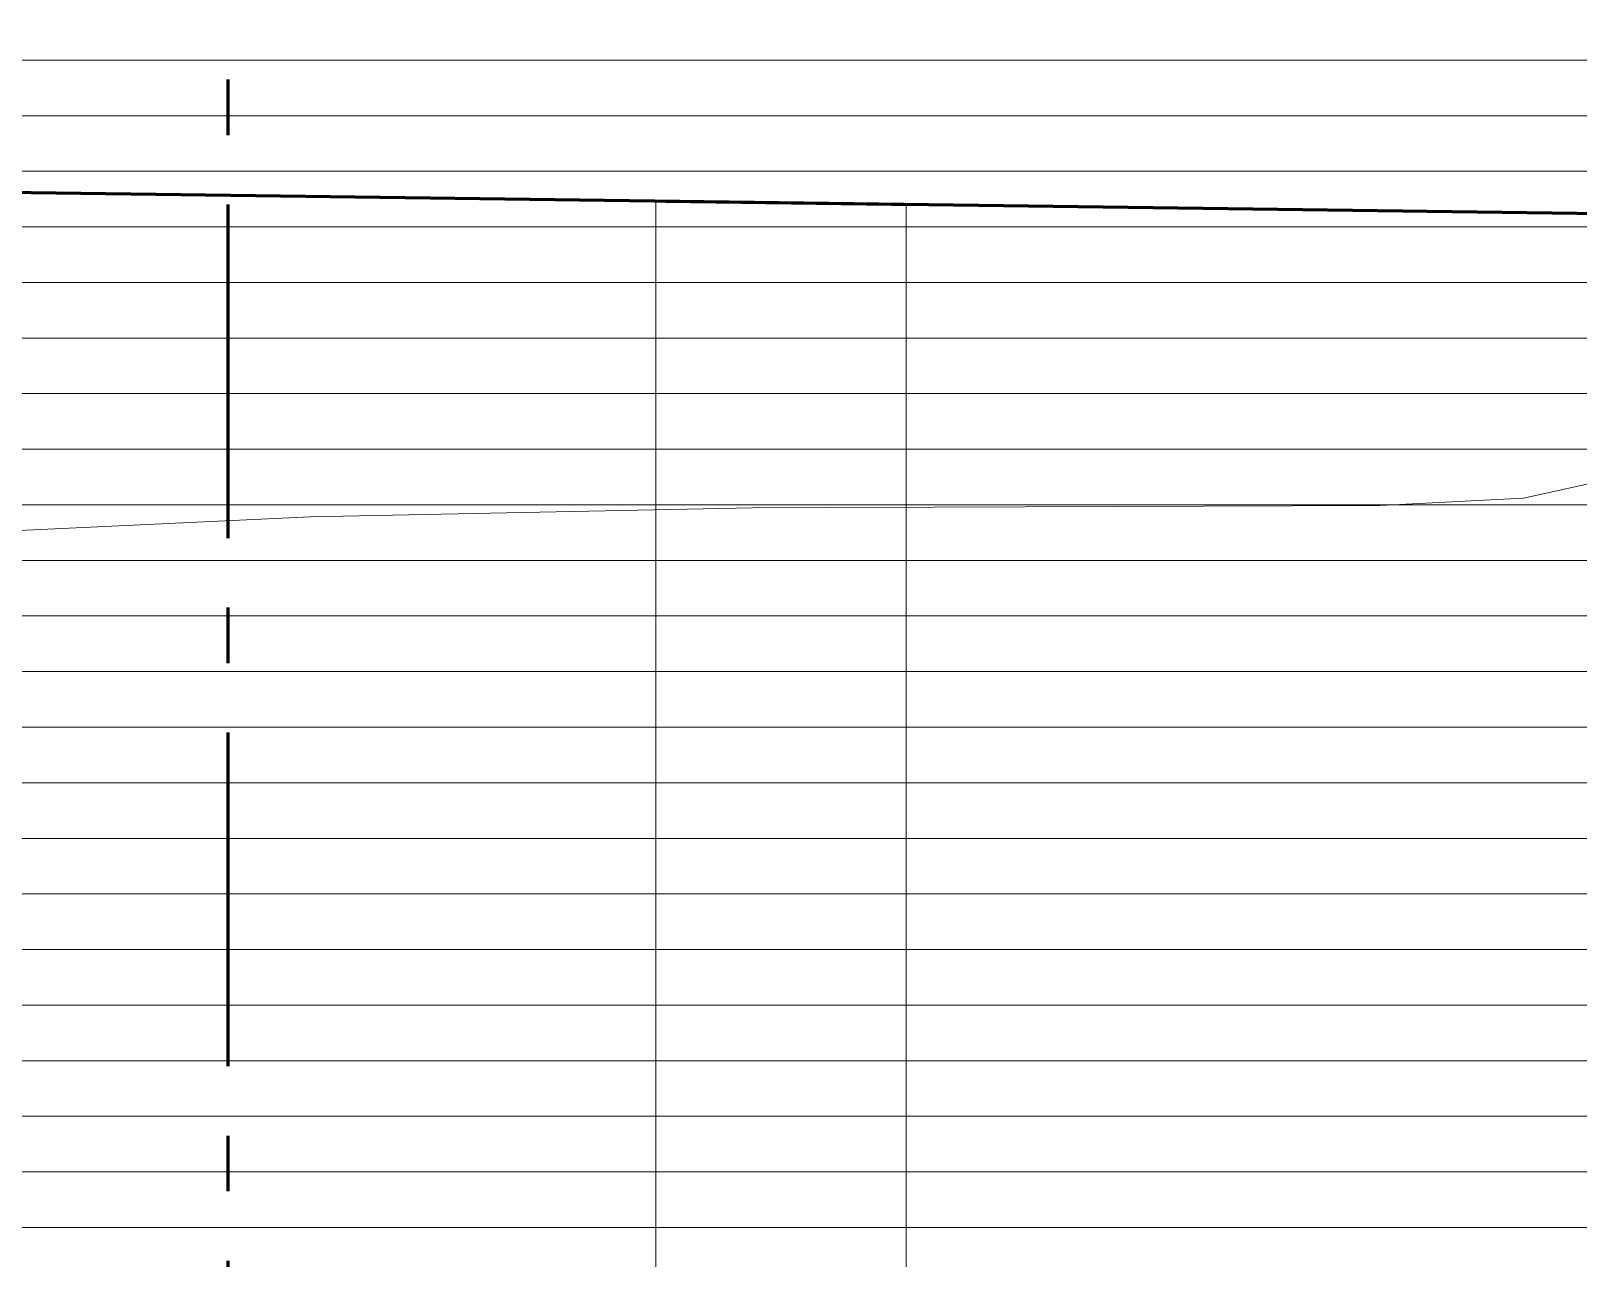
# Model space of a CAD drawing. Header units: metres. Extents: x 48 to 635, y -15 to 39.
# Drawn here: x 68.275 to 71.057, y 12.8 to 15.008 of the extents above; entities that cross this region are included whole.
import ezdxf

# ---------------------------------------------------------------- set-up
doc = ezdxf.new("R2010")
doc.units = ezdxf.units.M
doc.header["$MEASUREMENT"] = 0
doc.linetypes.add('Linea punta', pattern=[0.85, 0.6, -0.125, 0, -0.125])
doc.linetypes.add('Wipeout_Contour', pattern=[1, 0, -1])
for name, color, linetype in [('Interior - Furniture', 7, 'Continuous'), ('Marker - Section', 7, 'Continuous'), ('Shell - Roof', 7, 'Continuous'), ('Structural - Bearing', 7, 'Continuous')]:
    doc.layers.add(name, color=color, linetype=linetype)

# ---------------------------------------------------------------- blocks, each defined once
blk = doc.blocks.new('*X20')
at = {"layer": 'Shell - Roof', "color": 23, "linetype": 'Continuous', "lineweight": 13, "true_color": 0xbf8080}
for p, q in [((68.2008, 14.9551), (68.447, 14.9551)), ((68.2008, 14.9551), (68.447, 14.9551)), ((68.447, 14.9551), (68.6932, 14.9551)), ((68.447, 14.9551), (68.6932, 14.9551)), ((68.6932, 14.9551), (68.9394, 14.9551)), ((68.6932, 14.9551), (68.9394, 14.9551)), ((68.9394, 14.9551), (69.1856, 14.9551)), ((68.9394, 14.9551), (69.1856, 14.9551)), ((69.1856, 14.9551), (69.4318, 14.9551)), ((69.1856, 14.9551), (69.4318, 14.9551)), ((69.4318, 14.9551), (69.678, 14.9551)), ((69.4318, 14.9551), (69.678, 14.9551)), ((69.678, 14.9551), (69.9242, 14.9551)), ((69.678, 14.9551), (69.9242, 14.9551)), ((69.9242, 14.9551), (70.1704, 14.9551)), ((69.9242, 14.9551), (70.1704, 14.9551)), ((70.1704, 14.9551), (70.4166, 14.9551)), ((70.1704, 14.9551), (70.4166, 14.9551)), ((70.4166, 14.9551), (70.6628, 14.9551)), ((70.4166, 14.9551), (70.6628, 14.9551)), ((70.6628, 14.9551), (70.909, 14.9551)), ((70.6628, 14.9551), (70.909, 14.9551)), ((70.909, 14.9551), (71.1552, 14.9551)), ((70.909, 14.9551), (71.1552, 14.9551)), ((68.2008, 14.8551), (68.447, 14.8551)), ((68.2008, 14.8551), (68.447, 14.8551)), ((68.447, 14.8551), (68.6932, 14.8551)), ((68.447, 14.8551), (68.6932, 14.8551)), ((68.6932, 14.8551), (68.9394, 14.8551)), ((68.6932, 14.8551), (68.9394, 14.8551)), ((68.9394, 14.8551), (69.1856, 14.8551)), ((68.9394, 14.8551), (69.1856, 14.8551)), ((69.1856, 14.8551), (69.4318, 14.8551)), ((69.1856, 14.8551), (69.4318, 14.8551)), ((69.4318, 14.8551), (69.678, 14.8551)), ((69.4318, 14.8551), (69.678, 14.8551)), ((69.678, 14.8551), (69.9242, 14.8551)), ((69.678, 14.8551), (69.9242, 14.8551)), ((69.9242, 14.8551), (70.1704, 14.8551)), ((69.9242, 14.8551), (70.1704, 14.8551)), ((70.1704, 14.8551), (70.4166, 14.8551)), ((70.1704, 14.8551), (70.4166, 14.8551)), ((70.4166, 14.8551), (70.6628, 14.8551)), ((70.4166, 14.8551), (70.6628, 14.8551)), ((70.6628, 14.8551), (70.909, 14.8551)), ((70.6628, 14.8551), (70.909, 14.8551)), ((70.909, 14.8551), (71.1552, 14.8551)), ((70.909, 14.8551), (71.1552, 14.8551)), ((68.2008, 14.7551), (68.447, 14.7551)), ((68.2008, 14.7551), (68.447, 14.7551)), ((68.447, 14.7551), (68.6932, 14.7551)), ((68.447, 14.7551), (68.6932, 14.7551)), ((68.6932, 14.7551), (68.9394, 14.7551)), ((68.6932, 14.7551), (68.9394, 14.7551)), ((68.9394, 14.7551), (69.1856, 14.7551)), ((68.9394, 14.7551), (69.1856, 14.7551)), ((69.1856, 14.7551), (69.4318, 14.7551)), ((69.1856, 14.7551), (69.4318, 14.7551)), ((69.4318, 14.7551), (69.678, 14.7551)), ((69.4318, 14.7551), (69.678, 14.7551)), ((69.678, 14.7551), (69.9242, 14.7551)), ((69.678, 14.7551), (69.9242, 14.7551)), ((69.9242, 14.7551), (70.1704, 14.7551)), ((69.9242, 14.7551), (70.1704, 14.7551)), ((70.1704, 14.7551), (70.4166, 14.7551)), ((70.1704, 14.7551), (70.4166, 14.7551)), ((70.4166, 14.7551), (70.6628, 14.7551)), ((70.4166, 14.7551), (70.6628, 14.7551)), ((70.6628, 14.7551), (70.909, 14.7551)), ((70.6628, 14.7551), (70.909, 14.7551)), ((70.909, 14.7551), (71.1552, 14.7551)), ((70.909, 14.7551), (71.1552, 14.7551)), ((68.2008, 14.6551), (68.447, 14.6551)), ((68.2008, 14.6551), (68.447, 14.6551)), ((68.447, 14.6551), (68.6932, 14.6551)), ((68.447, 14.6551), (68.6932, 14.6551)), ((68.6932, 14.6551), (68.9394, 14.6551)), ((68.6932, 14.6551), (68.9394, 14.6551)), ((68.9394, 14.6551), (69.1856, 14.6551)), ((68.9394, 14.6551), (69.1856, 14.6551)), ((69.1856, 14.6551), (69.4318, 14.6551)), ((69.1856, 14.6551), (69.4318, 14.6551)), ((69.4318, 14.6551), (69.678, 14.6551)), ((69.4318, 14.6551), (69.678, 14.6551)), ((69.678, 14.6551), (69.9242, 14.6551)), ((69.678, 14.6551), (69.9242, 14.6551)), ((69.9242, 14.6551), (70.1704, 14.6551)), ((69.9242, 14.6551), (70.1704, 14.6551)), ((70.1704, 14.6551), (70.4166, 14.6551)), ((70.1704, 14.6551), (70.4166, 14.6551)), ((70.4166, 14.6551), (70.6628, 14.6551)), ((70.4166, 14.6551), (70.6628, 14.6551)), ((70.6628, 14.6551), (70.909, 14.6551)), ((70.6628, 14.6551), (70.909, 14.6551)), ((70.909, 14.6551), (71.1552, 14.6551)), ((70.909, 14.6551), (71.1552, 14.6551)), ((68.2008, 14.5551), (68.447, 14.5551)), ((68.2008, 14.5551), (68.447, 14.5551)), ((68.447, 14.5551), (68.6932, 14.5551)), ((68.447, 14.5551), (68.6932, 14.5551)), ((68.6932, 14.5551), (68.9394, 14.5551)), ((68.6932, 14.5551), (68.9394, 14.5551)), ((68.9394, 14.5551), (69.1856, 14.5551)), ((68.9394, 14.5551), (69.1856, 14.5551)), ((69.1856, 14.5551), (69.4318, 14.5551)), ((69.1856, 14.5551), (69.4318, 14.5551)), ((69.4318, 14.5551), (69.678, 14.5551)), ((69.4318, 14.5551), (69.678, 14.5551)), ((69.678, 14.5551), (69.9242, 14.5551)), ((69.678, 14.5551), (69.9242, 14.5551)), ((69.9242, 14.5551), (70.1704, 14.5551)), ((69.9242, 14.5551), (70.1704, 14.5551)), ((70.1704, 14.5551), (70.4166, 14.5551)), ((70.1704, 14.5551), (70.4166, 14.5551)), ((70.4166, 14.5551), (70.6628, 14.5551)), ((70.4166, 14.5551), (70.6628, 14.5551)), ((70.6628, 14.5551), (70.909, 14.5551)), ((70.6628, 14.5551), (70.909, 14.5551)), ((70.909, 14.5551), (71.1552, 14.5551)), ((70.909, 14.5551), (71.1552, 14.5551)), ((68.2008, 14.4551), (68.447, 14.4551)), ((68.2008, 14.4551), (68.447, 14.4551)), ((68.447, 14.4551), (68.6932, 14.4551)), ((68.447, 14.4551), (68.6932, 14.4551)), ((68.6932, 14.4551), (68.9394, 14.4551)), ((68.6932, 14.4551), (68.9394, 14.4551)), ((68.9394, 14.4551), (69.1856, 14.4551)), ((68.9394, 14.4551), (69.1856, 14.4551)), ((69.1856, 14.4551), (69.4318, 14.4551)), ((69.1856, 14.4551), (69.4318, 14.4551)), ((69.4318, 14.4551), (69.678, 14.4551)), ((69.4318, 14.4551), (69.678, 14.4551)), ((69.678, 14.4551), (69.9242, 14.4551)), ((69.678, 14.4551), (69.9242, 14.4551)), ((69.9242, 14.4551), (70.1704, 14.4551)), ((69.9242, 14.4551), (70.1704, 14.4551)), ((70.1704, 14.4551), (70.4166, 14.4551)), ((70.1704, 14.4551), (70.4166, 14.4551)), ((70.4166, 14.4551), (70.6628, 14.4551)), ((70.4166, 14.4551), (70.6628, 14.4551)), ((70.6628, 14.4551), (70.909, 14.4551)), ((70.6628, 14.4551), (70.909, 14.4551)), ((70.909, 14.4551), (71.1552, 14.4551)), ((70.909, 14.4551), (71.1552, 14.4551)), ((68.2008, 14.3551), (68.447, 14.3551)), ((68.2008, 14.3551), (68.447, 14.3551)), ((68.447, 14.3551), (68.6932, 14.3551)), ((68.447, 14.3551), (68.6932, 14.3551)), ((68.6932, 14.3551), (68.9394, 14.3551)), ((68.6932, 14.3551), (68.9394, 14.3551)), ((68.9394, 14.3551), (69.1856, 14.3551)), ((68.9394, 14.3551), (69.1856, 14.3551)), ((69.1856, 14.3551), (69.4318, 14.3551)), ((69.1856, 14.3551), (69.4318, 14.3551)), ((69.4318, 14.3551), (69.678, 14.3551)), ((69.4318, 14.3551), (69.678, 14.3551)), ((69.678, 14.3551), (69.9242, 14.3551)), ((69.678, 14.3551), (69.9242, 14.3551)), ((69.9242, 14.3551), (70.1704, 14.3551)), ((69.9242, 14.3551), (70.1704, 14.3551)), ((70.1704, 14.3551), (70.4166, 14.3551)), ((70.1704, 14.3551), (70.4166, 14.3551)), ((70.4166, 14.3551), (70.6628, 14.3551)), ((70.4166, 14.3551), (70.6628, 14.3551)), ((70.6628, 14.3551), (70.909, 14.3551)), ((70.6628, 14.3551), (70.909, 14.3551)), ((70.909, 14.3551), (71.1552, 14.3551)), ((70.909, 14.3551), (71.1552, 14.3551)), ((68.2008, 14.2551), (68.447, 14.2551)), ((68.2008, 14.2551), (68.447, 14.2551)), ((68.447, 14.2551), (68.6932, 14.2551)), ((68.447, 14.2551), (68.6932, 14.2551)), ((68.6932, 14.2551), (68.9394, 14.2551)), ((68.6932, 14.2551), (68.9394, 14.2551)), ((68.9394, 14.2551), (69.1856, 14.2551)), ((68.9394, 14.2551), (69.1856, 14.2551)), ((69.1856, 14.2551), (69.4318, 14.2551)), ((69.1856, 14.2551), (69.4318, 14.2551)), ((69.4318, 14.2551), (69.678, 14.2551)), ((69.4318, 14.2551), (69.678, 14.2551)), ((69.678, 14.2551), (69.9242, 14.2551)), ((69.678, 14.2551), (69.9242, 14.2551)), ((69.9242, 14.2551), (70.1704, 14.2551)), ((69.9242, 14.2551), (70.1704, 14.2551)), ((70.1704, 14.2551), (70.4166, 14.2551)), ((70.1704, 14.2551), (70.4166, 14.2551)), ((70.4166, 14.2551), (70.6628, 14.2551)), ((70.4166, 14.2551), (70.6628, 14.2551)), ((70.6628, 14.2551), (70.909, 14.2551)), ((70.6628, 14.2551), (70.909, 14.2551)), ((70.909, 14.2551), (71.1552, 14.2551)), ((70.909, 14.2551), (71.1552, 14.2551)), ((68.2008, 14.1551), (68.447, 14.1551)), ((68.2008, 14.1551), (68.447, 14.1551)), ((68.447, 14.1551), (68.6932, 14.1551)), ((68.447, 14.1551), (68.6932, 14.1551)), ((68.6932, 14.1551), (68.9394, 14.1551)), ((68.6932, 14.1551), (68.9394, 14.1551)), ((68.9394, 14.1551), (69.1856, 14.1551)), ((68.9394, 14.1551), (69.1856, 14.1551)), ((69.1856, 14.1551), (69.4318, 14.1551)), ((69.1856, 14.1551), (69.4318, 14.1551)), ((69.4318, 14.1551), (69.678, 14.1551)), ((69.4318, 14.1551), (69.678, 14.1551)), ((69.678, 14.1551), (69.9242, 14.1551)), ((69.678, 14.1551), (69.9242, 14.1551)), ((69.9242, 14.1551), (70.1704, 14.1551)), ((69.9242, 14.1551), (70.1704, 14.1551)), ((70.1704, 14.1551), (70.4166, 14.1551)), ((70.1704, 14.1551), (70.4166, 14.1551)), ((70.4166, 14.1551), (70.6628, 14.1551)), ((70.4166, 14.1551), (70.6628, 14.1551)), ((70.6628, 14.1551), (70.909, 14.1551)), ((70.6628, 14.1551), (70.909, 14.1551)), ((70.909, 14.1551), (71.1552, 14.1551)), ((70.909, 14.1551), (71.1552, 14.1551)), ((68.2008, 14.0551), (68.447, 14.0551)), ((68.2008, 14.0551), (68.447, 14.0551)), ((68.447, 14.0551), (68.6932, 14.0551)), ((68.447, 14.0551), (68.6932, 14.0551)), ((68.6932, 14.0551), (68.9394, 14.0551)), ((68.6932, 14.0551), (68.9394, 14.0551)), ((68.9394, 14.0551), (69.1856, 14.0551)), ((68.9394, 14.0551), (69.1856, 14.0551)), ((69.1856, 14.0551), (69.4318, 14.0551)), ((69.1856, 14.0551), (69.4318, 14.0551)), ((69.4318, 14.0551), (69.678, 14.0551)), ((69.4318, 14.0551), (69.678, 14.0551)), ((69.678, 14.0551), (69.9242, 14.0551)), ((69.678, 14.0551), (69.9242, 14.0551)), ((69.9242, 14.0551), (70.1704, 14.0551)), ((69.9242, 14.0551), (70.1704, 14.0551)), ((70.1704, 14.0551), (70.4166, 14.0551)), ((70.1704, 14.0551), (70.4166, 14.0551)), ((70.4166, 14.0551), (70.6628, 14.0551)), ((70.4166, 14.0551), (70.6628, 14.0551)), ((70.6628, 14.0551), (70.909, 14.0551)), ((70.6628, 14.0551), (70.909, 14.0551)), ((70.909, 14.0551), (71.1552, 14.0551)), ((70.909, 14.0551), (71.1552, 14.0551)), ((68.2008, 13.9551), (68.447, 13.9551)), ((68.2008, 13.9551), (68.447, 13.9551)), ((68.447, 13.9551), (68.6932, 13.9551)), ((68.447, 13.9551), (68.6932, 13.9551)), ((68.6932, 13.9551), (68.9394, 13.9551)), ((68.6932, 13.9551), (68.9394, 13.9551)), ((68.9394, 13.9551), (69.1856, 13.9551)), ((68.9394, 13.9551), (69.1856, 13.9551)), ((69.1856, 13.9551), (69.4318, 13.9551)), ((69.1856, 13.9551), (69.4318, 13.9551)), ((69.4318, 13.9551), (69.678, 13.9551)), ((69.4318, 13.9551), (69.678, 13.9551)), ((69.678, 13.9551), (69.9242, 13.9551)), ((69.678, 13.9551), (69.9242, 13.9551)), ((69.9242, 13.9551), (70.1704, 13.9551)), ((69.9242, 13.9551), (70.1704, 13.9551)), ((70.1704, 13.9551), (70.4166, 13.9551)), ((70.1704, 13.9551), (70.4166, 13.9551)), ((70.4166, 13.9551), (70.6628, 13.9551)), ((70.4166, 13.9551), (70.6628, 13.9551)), ((70.6628, 13.9551), (70.909, 13.9551)), ((70.6628, 13.9551), (70.909, 13.9551)), ((70.909, 13.9551), (71.1552, 13.9551)), ((70.909, 13.9551), (71.1552, 13.9551)), ((68.2008, 13.8551), (68.447, 13.8551)), ((68.2008, 13.8551), (68.447, 13.8551)), ((68.447, 13.8551), (68.6932, 13.8551)), ((68.447, 13.8551), (68.6932, 13.8551)), ((68.6932, 13.8551), (68.9394, 13.8551)), ((68.6932, 13.8551), (68.9394, 13.8551)), ((68.9394, 13.8551), (69.1856, 13.8551)), ((68.9394, 13.8551), (69.1856, 13.8551)), ((69.1856, 13.8551), (69.4318, 13.8551)), ((69.1856, 13.8551), (69.4318, 13.8551)), ((69.4318, 13.8551), (69.678, 13.8551)), ((69.4318, 13.8551), (69.678, 13.8551)), ((69.678, 13.8551), (69.9242, 13.8551)), ((69.678, 13.8551), (69.9242, 13.8551)), ((69.9242, 13.8551), (70.1704, 13.8551)), ((69.9242, 13.8551), (70.1704, 13.8551)), ((70.1704, 13.8551), (70.4166, 13.8551)), ((70.1704, 13.8551), (70.4166, 13.8551)), ((70.4166, 13.8551), (70.6628, 13.8551)), ((70.4166, 13.8551), (70.6628, 13.8551)), ((70.6628, 13.8551), (70.909, 13.8551)), ((70.6628, 13.8551), (70.909, 13.8551)), ((70.909, 13.8551), (71.1552, 13.8551)), ((70.909, 13.8551), (71.1552, 13.8551)), ((68.2008, 13.7551), (68.447, 13.7551)), ((68.2008, 13.7551), (68.447, 13.7551)), ((68.447, 13.7551), (68.6932, 13.7551)), ((68.447, 13.7551), (68.6932, 13.7551)), ((68.6932, 13.7551), (68.9394, 13.7551)), ((68.6932, 13.7551), (68.9394, 13.7551)), ((68.9394, 13.7551), (69.1856, 13.7551)), ((68.9394, 13.7551), (69.1856, 13.7551)), ((69.1856, 13.7551), (69.4318, 13.7551)), ((69.1856, 13.7551), (69.4318, 13.7551)), ((69.4318, 13.7551), (69.678, 13.7551)), ((69.4318, 13.7551), (69.678, 13.7551)), ((69.678, 13.7551), (69.9242, 13.7551)), ((69.678, 13.7551), (69.9242, 13.7551)), ((69.9242, 13.7551), (70.1704, 13.7551)), ((69.9242, 13.7551), (70.1704, 13.7551)), ((70.1704, 13.7551), (70.4166, 13.7551)), ((70.1704, 13.7551), (70.4166, 13.7551)), ((70.4166, 13.7551), (70.6628, 13.7551)), ((70.4166, 13.7551), (70.6628, 13.7551)), ((70.6628, 13.7551), (70.909, 13.7551)), ((70.6628, 13.7551), (70.909, 13.7551)), ((70.909, 13.7551), (71.1552, 13.7551)), ((70.909, 13.7551), (71.1552, 13.7551)), ((68.2008, 13.6551), (68.447, 13.6551)), ((68.2008, 13.6551), (68.447, 13.6551)), ((68.447, 13.6551), (68.6932, 13.6551)), ((68.447, 13.6551), (68.6932, 13.6551)), ((68.6932, 13.6551), (68.9394, 13.6551)), ((68.6932, 13.6551), (68.9394, 13.6551)), ((68.9394, 13.6551), (69.1856, 13.6551)), ((68.9394, 13.6551), (69.1856, 13.6551)), ((69.1856, 13.6551), (69.4318, 13.6551)), ((69.1856, 13.6551), (69.4318, 13.6551)), ((69.4318, 13.6551), (69.678, 13.6551)), ((69.4318, 13.6551), (69.678, 13.6551)), ((69.678, 13.6551), (69.9242, 13.6551)), ((69.678, 13.6551), (69.9242, 13.6551)), ((69.9242, 13.6551), (70.1704, 13.6551)), ((69.9242, 13.6551), (70.1704, 13.6551)), ((70.1704, 13.6551), (70.4166, 13.6551)), ((70.1704, 13.6551), (70.4166, 13.6551)), ((70.4166, 13.6551), (70.6628, 13.6551)), ((70.4166, 13.6551), (70.6628, 13.6551)), ((70.6628, 13.6551), (70.909, 13.6551)), ((70.6628, 13.6551), (70.909, 13.6551)), ((70.909, 13.6551), (71.1552, 13.6551)), ((70.909, 13.6551), (71.1552, 13.6551)), ((68.2008, 13.5551), (68.447, 13.5551)), ((68.2008, 13.5551), (68.447, 13.5551)), ((68.447, 13.5551), (68.6932, 13.5551)), ((68.447, 13.5551), (68.6932, 13.5551)), ((68.6932, 13.5551), (68.9394, 13.5551)), ((68.6932, 13.5551), (68.9394, 13.5551)), ((68.9394, 13.5551), (69.1856, 13.5551)), ((68.9394, 13.5551), (69.1856, 13.5551)), ((69.1856, 13.5551), (69.4318, 13.5551)), ((69.1856, 13.5551), (69.4318, 13.5551)), ((69.4318, 13.5551), (69.678, 13.5551)), ((69.4318, 13.5551), (69.678, 13.5551)), ((69.678, 13.5551), (69.9242, 13.5551)), ((69.678, 13.5551), (69.9242, 13.5551)), ((69.9242, 13.5551), (70.1704, 13.5551)), ((69.9242, 13.5551), (70.1704, 13.5551)), ((70.1704, 13.5551), (70.4166, 13.5551)), ((70.1704, 13.5551), (70.4166, 13.5551)), ((70.4166, 13.5551), (70.6628, 13.5551)), ((70.4166, 13.5551), (70.6628, 13.5551)), ((70.6628, 13.5551), (70.909, 13.5551)), ((70.6628, 13.5551), (70.909, 13.5551)), ((70.909, 13.5551), (71.1552, 13.5551)), ((70.909, 13.5551), (71.1552, 13.5551)), ((68.2008, 13.4551), (68.447, 13.4551)), ((68.2008, 13.4551), (68.447, 13.4551)), ((68.447, 13.4551), (68.6932, 13.4551)), ((68.447, 13.4551), (68.6932, 13.4551)), ((68.6932, 13.4551), (68.9394, 13.4551)), ((68.6932, 13.4551), (68.9394, 13.4551)), ((68.9394, 13.4551), (69.1856, 13.4551)), ((68.9394, 13.4551), (69.1856, 13.4551)), ((69.1856, 13.4551), (69.4318, 13.4551)), ((69.1856, 13.4551), (69.4318, 13.4551)), ((69.4318, 13.4551), (69.678, 13.4551)), ((69.4318, 13.4551), (69.678, 13.4551)), ((69.678, 13.4551), (69.9242, 13.4551)), ((69.678, 13.4551), (69.9242, 13.4551)), ((69.9242, 13.4551), (70.1704, 13.4551)), ((69.9242, 13.4551), (70.1704, 13.4551)), ((70.1704, 13.4551), (70.4166, 13.4551)), ((70.1704, 13.4551), (70.4166, 13.4551)), ((70.4166, 13.4551), (70.6628, 13.4551)), ((70.4166, 13.4551), (70.6628, 13.4551)), ((70.6628, 13.4551), (70.909, 13.4551)), ((70.6628, 13.4551), (70.909, 13.4551)), ((70.909, 13.4551), (71.1552, 13.4551)), ((70.909, 13.4551), (71.1552, 13.4551)), ((68.2008, 13.3551), (68.447, 13.3551)), ((68.2008, 13.3551), (68.447, 13.3551)), ((68.447, 13.3551), (68.6932, 13.3551)), ((68.447, 13.3551), (68.6932, 13.3551)), ((68.6932, 13.3551), (68.9394, 13.3551)), ((68.6932, 13.3551), (68.9394, 13.3551)), ((68.9394, 13.3551), (69.1856, 13.3551)), ((68.9394, 13.3551), (69.1856, 13.3551)), ((69.1856, 13.3551), (69.4318, 13.3551)), ((69.1856, 13.3551), (69.4318, 13.3551)), ((69.4318, 13.3551), (69.678, 13.3551)), ((69.4318, 13.3551), (69.678, 13.3551)), ((69.678, 13.3551), (69.9242, 13.3551)), ((69.678, 13.3551), (69.9242, 13.3551)), ((69.9242, 13.3551), (70.1704, 13.3551)), ((69.9242, 13.3551), (70.1704, 13.3551)), ((70.1704, 13.3551), (70.4166, 13.3551)), ((70.1704, 13.3551), (70.4166, 13.3551)), ((70.4166, 13.3551), (70.6628, 13.3551)), ((70.4166, 13.3551), (70.6628, 13.3551)), ((70.6628, 13.3551), (70.909, 13.3551)), ((70.6628, 13.3551), (70.909, 13.3551)), ((70.909, 13.3551), (71.1552, 13.3551)), ((70.909, 13.3551), (71.1552, 13.3551)), ((68.2008, 13.2551), (68.447, 13.2551)), ((68.2008, 13.2551), (68.447, 13.2551)), ((68.447, 13.2551), (68.6932, 13.2551)), ((68.447, 13.2551), (68.6932, 13.2551)), ((68.6932, 13.2551), (68.9394, 13.2551)), ((68.6932, 13.2551), (68.9394, 13.2551)), ((68.9394, 13.2551), (69.1856, 13.2551)), ((68.9394, 13.2551), (69.1856, 13.2551)), ((69.1856, 13.2551), (69.4318, 13.2551)), ((69.1856, 13.2551), (69.4318, 13.2551)), ((69.4318, 13.2551), (69.678, 13.2551)), ((69.4318, 13.2551), (69.678, 13.2551)), ((69.678, 13.2551), (69.9242, 13.2551)), ((69.678, 13.2551), (69.9242, 13.2551)), ((69.9242, 13.2551), (70.1704, 13.2551)), ((69.9242, 13.2551), (70.1704, 13.2551)), ((70.1704, 13.2551), (70.4166, 13.2551)), ((70.1704, 13.2551), (70.4166, 13.2551)), ((70.4166, 13.2551), (70.6628, 13.2551)), ((70.4166, 13.2551), (70.6628, 13.2551)), ((70.6628, 13.2551), (70.909, 13.2551)), ((70.6628, 13.2551), (70.909, 13.2551)), ((70.909, 13.2551), (71.1552, 13.2551)), ((70.909, 13.2551), (71.1552, 13.2551)), ((68.2008, 13.1551), (68.447, 13.1551)), ((68.2008, 13.1551), (68.447, 13.1551)), ((68.447, 13.1551), (68.6932, 13.1551)), ((68.447, 13.1551), (68.6932, 13.1551)), ((68.6932, 13.1551), (68.9394, 13.1551)), ((68.6932, 13.1551), (68.9394, 13.1551)), ((68.9394, 13.1551), (69.1856, 13.1551)), ((68.9394, 13.1551), (69.1856, 13.1551)), ((69.1856, 13.1551), (69.4318, 13.1551)), ((69.1856, 13.1551), (69.4318, 13.1551)), ((69.4318, 13.1551), (69.678, 13.1551)), ((69.4318, 13.1551), (69.678, 13.1551)), ((69.678, 13.1551), (69.9242, 13.1551)), ((69.678, 13.1551), (69.9242, 13.1551)), ((69.9242, 13.1551), (70.1704, 13.1551)), ((69.9242, 13.1551), (70.1704, 13.1551)), ((70.1704, 13.1551), (70.4166, 13.1551)), ((70.1704, 13.1551), (70.4166, 13.1551)), ((70.4166, 13.1551), (70.6628, 13.1551)), ((70.4166, 13.1551), (70.6628, 13.1551)), ((70.6628, 13.1551), (70.909, 13.1551)), ((70.6628, 13.1551), (70.909, 13.1551)), ((70.909, 13.1551), (71.1552, 13.1551)), ((70.909, 13.1551), (71.1552, 13.1551)), ((68.2008, 13.0551), (68.447, 13.0551)), ((68.2008, 13.0551), (68.447, 13.0551)), ((68.447, 13.0551), (68.6932, 13.0551)), ((68.447, 13.0551), (68.6932, 13.0551)), ((68.6932, 13.0551), (68.9394, 13.0551)), ((68.6932, 13.0551), (68.9394, 13.0551)), ((68.9394, 13.0551), (69.1856, 13.0551)), ((68.9394, 13.0551), (69.1856, 13.0551)), ((69.1856, 13.0551), (69.4318, 13.0551)), ((69.1856, 13.0551), (69.4318, 13.0551)), ((69.4318, 13.0551), (69.678, 13.0551)), ((69.4318, 13.0551), (69.678, 13.0551)), ((69.678, 13.0551), (69.9242, 13.0551)), ((69.678, 13.0551), (69.9242, 13.0551)), ((69.9242, 13.0551), (70.1704, 13.0551)), ((69.9242, 13.0551), (70.1704, 13.0551)), ((70.1704, 13.0551), (70.4166, 13.0551)), ((70.1704, 13.0551), (70.4166, 13.0551)), ((70.4166, 13.0551), (70.6628, 13.0551)), ((70.4166, 13.0551), (70.6628, 13.0551)), ((70.6628, 13.0551), (70.909, 13.0551)), ((70.6628, 13.0551), (70.909, 13.0551)), ((70.909, 13.0551), (71.1552, 13.0551)), ((70.909, 13.0551), (71.1552, 13.0551)), ((68.2008, 12.9551), (68.447, 12.9551)), ((68.2008, 12.9551), (68.447, 12.9551)), ((68.447, 12.9551), (68.6932, 12.9551)), ((68.447, 12.9551), (68.6932, 12.9551)), ((68.6932, 12.9551), (68.9394, 12.9551)), ((68.6932, 12.9551), (68.9394, 12.9551)), ((68.9394, 12.9551), (69.1856, 12.9551)), ((68.9394, 12.9551), (69.1856, 12.9551)), ((69.1856, 12.9551), (69.4318, 12.9551)), ((69.1856, 12.9551), (69.4318, 12.9551)), ((69.4318, 12.9551), (69.678, 12.9551)), ((69.4318, 12.9551), (69.678, 12.9551)), ((69.678, 12.9551), (69.9242, 12.9551)), ((69.678, 12.9551), (69.9242, 12.9551)), ((69.9242, 12.9551), (70.1704, 12.9551)), ((69.9242, 12.9551), (70.1704, 12.9551)), ((70.1704, 12.9551), (70.4166, 12.9551)), ((70.1704, 12.9551), (70.4166, 12.9551)), ((70.4166, 12.9551), (70.6628, 12.9551)), ((70.4166, 12.9551), (70.6628, 12.9551)), ((70.6628, 12.9551), (70.909, 12.9551)), ((70.6628, 12.9551), (70.909, 12.9551)), ((70.909, 12.9551), (71.1552, 12.9551)), ((70.909, 12.9551), (71.1552, 12.9551)), ((68.2008, 12.8551), (68.447, 12.8551)), ((68.2008, 12.8551), (68.447, 12.8551)), ((68.447, 12.8551), (68.6932, 12.8551)), ((68.447, 12.8551), (68.6932, 12.8551)), ((68.6932, 12.8551), (68.9394, 12.8551)), ((68.6932, 12.8551), (68.9394, 12.8551)), ((68.9394, 12.8551), (69.1856, 12.8551)), ((68.9394, 12.8551), (69.1856, 12.8551)), ((69.1856, 12.8551), (69.4318, 12.8551)), ((69.1856, 12.8551), (69.4318, 12.8551)), ((69.4318, 12.8551), (69.678, 12.8551)), ((69.4318, 12.8551), (69.678, 12.8551)), ((69.678, 12.8551), (69.9242, 12.8551)), ((69.678, 12.8551), (69.9242, 12.8551)), ((69.9242, 12.8551), (70.1704, 12.8551)), ((69.9242, 12.8551), (70.1704, 12.8551)), ((70.1704, 12.8551), (70.4166, 12.8551)), ((70.1704, 12.8551), (70.4166, 12.8551)), ((70.4166, 12.8551), (70.6628, 12.8551)), ((70.4166, 12.8551), (70.6628, 12.8551)), ((70.6628, 12.8551), (70.909, 12.8551)), ((70.6628, 12.8551), (70.909, 12.8551)), ((70.909, 12.8551), (71.1552, 12.8551)), ((70.909, 12.8551), (71.1552, 12.8551))]:
    blk.add_line(p, q, dxfattribs=at)

msp = doc.modelspace()

# ---------------------------------------------------------------- linework, layer by layer
at = {"layer": 'Interior - Furniture', "color": 8, "linetype": 'Continuous', "lineweight": 13}
for p, q in [((70.9586, 14.1673), (71.2515, 14.2318)), ((70.7004, 14.154), (70.9586, 14.1673)), ((67.8794, 14.0916), (68.7777, 14.1335)), ((70.2258, 14.1523), (70.7004, 14.154))]:
    msp.add_line(p, q, dxfattribs=at)

# ---------------------------------------------------------------- wipeouts: each hides what was drawn before it
at = {"color": 254, "linetype": 'Wipeout_Contour', "lineweight": 0, "ltscale": 282.174671}
msp.add_wipeout([(69.8485, 14.6958), (69.3985, 14.7018), (69.3985, 6.5851), (69.8485, 6.5937)], dxfattribs=at).dxf.layer = 'Structural - Bearing'

# ---------------------------------------------------------------- next in the draw order: linework, layer by layer
at = {"layer": 'Interior - Furniture', "color": 8, "linetype": 'Continuous', "lineweight": 13}
for p, q in [((68.7777, 14.1335), (69.5724, 14.1496)), ((69.5724, 14.1496), (70.2258, 14.1523))]:
    msp.add_line(p, q, dxfattribs=at)
at = {"layer": 'Structural - Bearing', "color": 251, "linetype": 'Continuous', "lineweight": 20, "true_color": 0x6a6a6a}
msp.add_line((69.3985, 14.7018), (69.8485, 14.6958), dxfattribs=at)
at = {"layer": 'Structural - Bearing', "color": 251, "linetype": 'Continuous', "lineweight": 20, "true_color": 0x6a6a6a, "flags": 128}
for points in [[(69.3985, 14.7018), (69.3985, 6.5851)], [(69.8485, 6.5937), (69.8485, 14.6958)]]:
    msp.add_lwpolyline(points, dxfattribs=at)

# ---------------------------------------------------------------- next in the draw order: wipeouts: each hides what was drawn before it
at = {"color": 254, "linetype": 'Wipeout_Contour', "lineweight": 0, "ltscale": 285.437834}
msp.add_wipeout([(65.181, 14.7584), (74.3724, 14.6351), (74.3784, 15.0851), (65.1822, 15.2085)], dxfattribs=at).dxf.layer = 'Structural - Bearing'

# ---------------------------------------------------------------- next in the draw order: linework, layer by layer
at = {"layer": 'Marker - Section', "color": 7, "linetype": 'Linea punta', "lineweight": 60}
msp.add_line((68.6289, 23.2452), (68.6289, 5.4658), dxfattribs=at)
at = {"layer": 'Structural - Bearing', "color": 7, "linetype": 'Continuous', "lineweight": 60, "flags": 128}
msp.add_lwpolyline([(65.181, 14.7584), (74.3724, 14.6351)], dxfattribs=at)

# ---------------------------------------------------------------- next in the draw order: block references
at = {"layer": 'Shell - Roof', "color": 23, "linetype": 'Continuous', "lineweight": 13, "true_color": 0xbf8080}
msp.add_blockref('*X20', (0, 0), dxfattribs=at)

doc.saveas('drawing.dxf')
